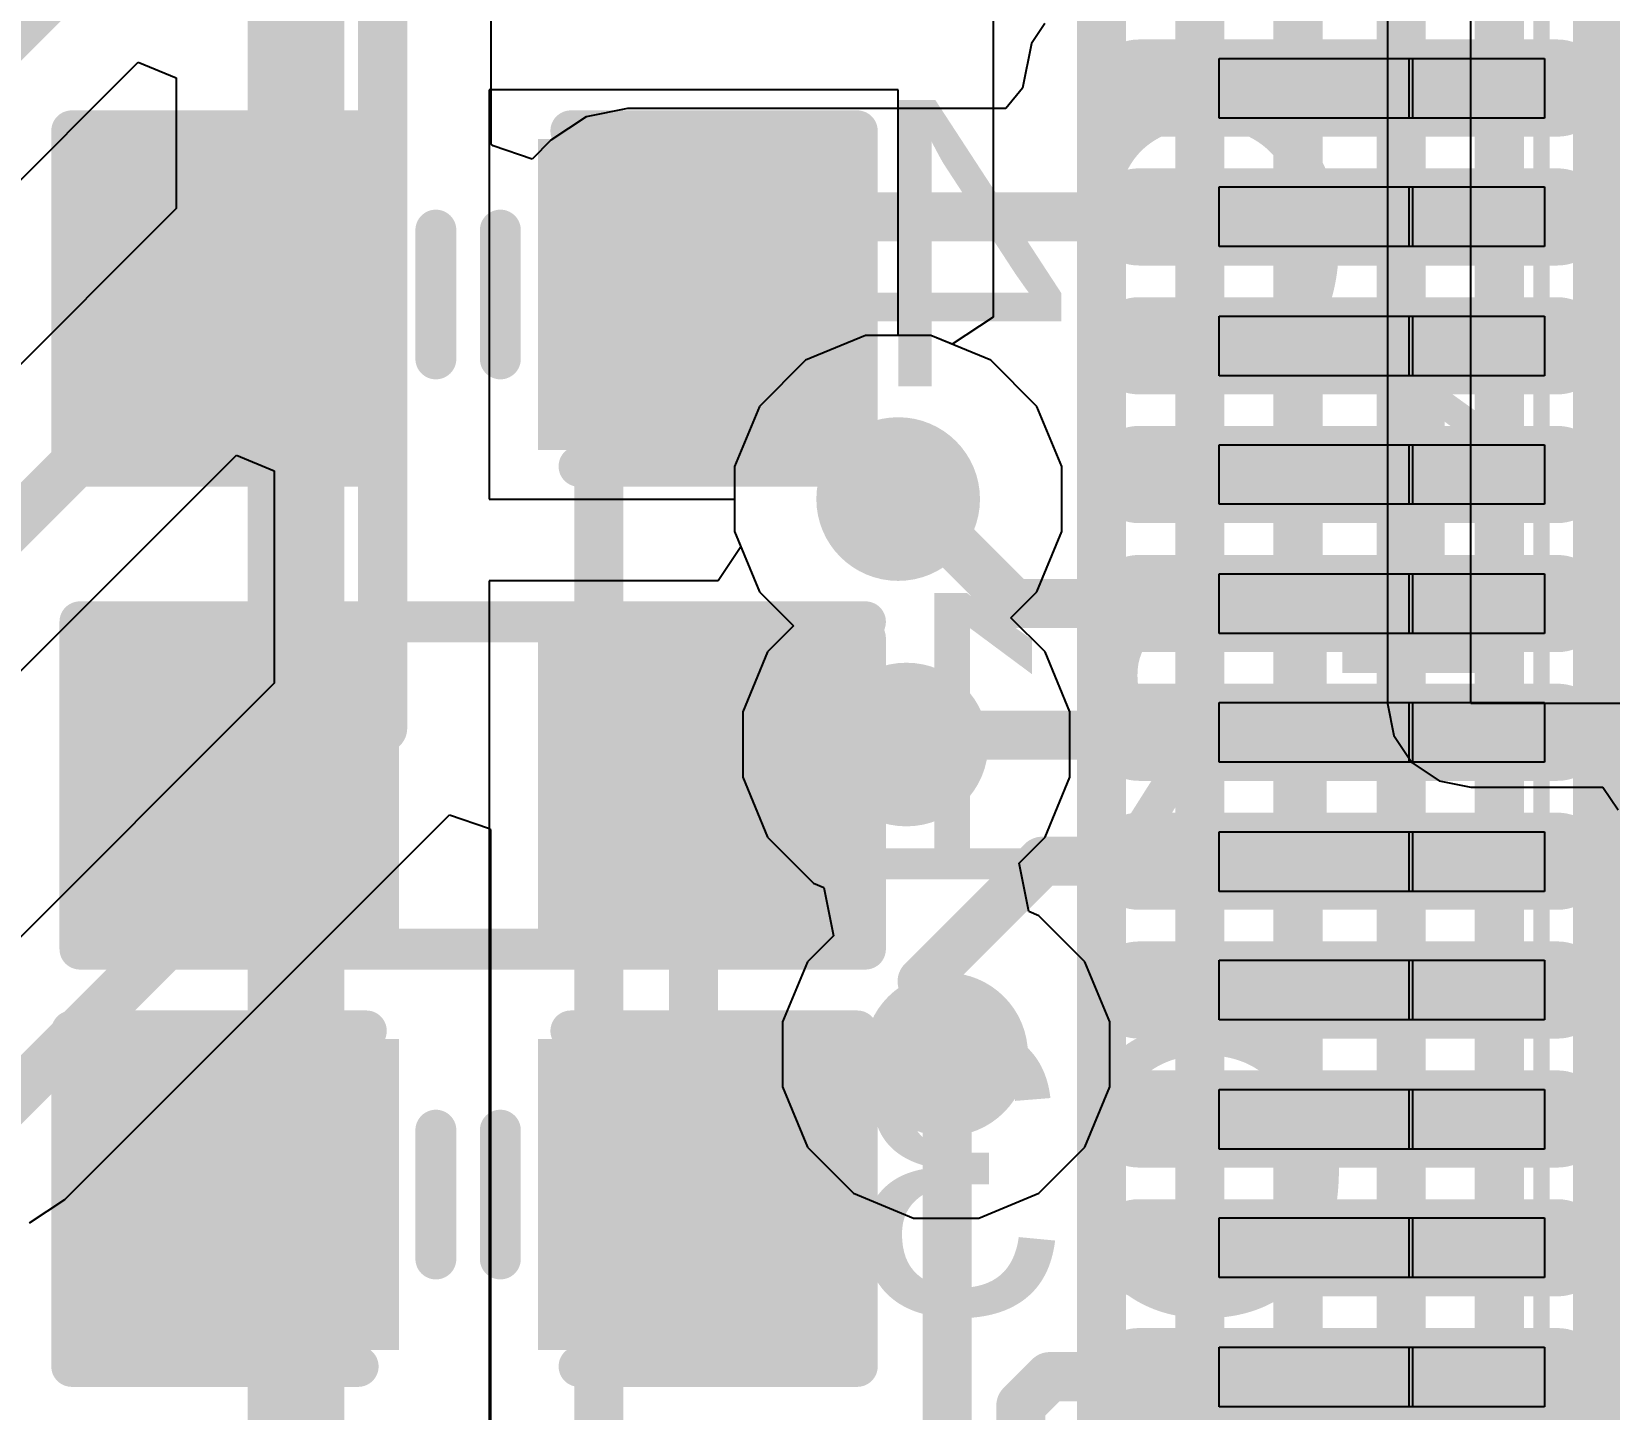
# Model space of a CAD drawing. Header units: inches. Extents: x -1 to 1.07, y -0.9 to 1.08.
# Drawn here: x -0.7209 to -0.5281, y -0.3213 to -0.1529 of the extents above; entities that cross this region are included whole.
import ezdxf

# ---------------------------------------------------------------- set-up
doc = ezdxf.new("R2010")
doc.units = ezdxf.units.IN
doc.header["$MEASUREMENT"] = 0
for name, color, linetype in [('BottomLayer', 5, 'Continuous'), ('BottomOverlay', 54, 'Continuous'), ('BottomPaste', 16, 'Continuous'), ('BottomSolder', 6, 'Continuous'), ('Mechanical15', 56, 'Continuous'), ('MidLayer1', 16, 'Continuous'), ('MidLayer2', 76, 'Continuous'), ('TopLayer', 1, 'Continuous'), ('TopOverlay', 2, 'Continuous'), ('TopPaste', 8, 'Continuous'), ('TopSolder', 216, 'Continuous'), ('ViaHoleLayer', 16, 'Continuous')]:
    doc.layers.add(name, color=color, linetype=linetype)
doc.styles.add('Arial', font='', dxfattribs={"height": 0.2})
doc.styles.get('Arial').set_extended_font_data('Arial')

# ---------------------------------------------------------------- blocks, each defined once
blk = doc.blocks.new('IC_V3S_22')
at = {"layer": 'TopLayer'}
h = blk.add_hatch(color=1, dxfattribs=at)
edge = h.paths.add_edge_path()
edge.add_arc((-0.31979, -0.00787), 0.003937, 90, 270)
edge.add_line((-0.31979, -0.011807), (-0.26861, -0.011807))
edge.add_arc((-0.26861, -0.00787), 0.003937, 270, 450)
edge.add_line((-0.26861, -0.003933), (-0.31979, -0.003933))
h = blk.add_hatch(color=1, dxfattribs=at)
edge = h.paths.add_edge_path()
edge.add_arc((-0.31979, -0.02362), 0.003937, 90, 270)
edge.add_line((-0.31979, -0.027557), (-0.26861, -0.027557))
edge.add_arc((-0.26861, -0.02362), 0.003937, 270, 450)
edge.add_line((-0.26861, -0.019683), (-0.31979, -0.019683))
h = blk.add_hatch(color=1, dxfattribs=at)
edge = h.paths.add_edge_path()
edge.add_arc((-0.31979, -0.03937), 0.003937, 90, 270)
edge.add_line((-0.31979, -0.043307), (-0.26861, -0.043307))
edge.add_arc((-0.26861, -0.03937), 0.003937, 270, 450)
edge.add_line((-0.26861, -0.035433), (-0.31979, -0.035433))
h = blk.add_hatch(color=1, dxfattribs=at)
edge = h.paths.add_edge_path()
edge.add_arc((-0.31979, -0.0551), 0.003937, 90, 270)
edge.add_line((-0.31979, -0.059037), (-0.26861, -0.059037))
edge.add_arc((-0.26861, -0.0551), 0.003937, 270, 450)
edge.add_line((-0.26861, -0.051163), (-0.31979, -0.051163))
h = blk.add_hatch(color=1, dxfattribs=at)
edge = h.paths.add_edge_path()
edge.add_arc((-0.31979, -0.07087), 0.003937, 90, 270)
edge.add_line((-0.31979, -0.074807), (-0.26861, -0.074807))
edge.add_arc((-0.26861, -0.07087), 0.003937, 270, 450)
edge.add_line((-0.26861, -0.066933), (-0.31979, -0.066933))
h = blk.add_hatch(color=1, dxfattribs=at)
edge = h.paths.add_edge_path()
edge.add_arc((-0.31979, -0.0866), 0.003937, 90, 270)
edge.add_line((-0.31979, -0.090537), (-0.26861, -0.090537))
edge.add_arc((-0.26861, -0.0866), 0.003937, 270, 450)
edge.add_line((-0.26861, -0.082663), (-0.31979, -0.082663))
h = blk.add_hatch(color=1, dxfattribs=at)
edge = h.paths.add_edge_path()
edge.add_arc((-0.31979, -0.10236), 0.003937, 90, 270)
edge.add_line((-0.31979, -0.106297), (-0.26861, -0.106297))
edge.add_arc((-0.26861, -0.10236), 0.003937, 270, 450)
edge.add_line((-0.26861, -0.098423), (-0.31979, -0.098423))
h = blk.add_hatch(color=1, dxfattribs=at)
edge = h.paths.add_edge_path()
edge.add_arc((-0.31979, -0.1181), 0.003937, 90, 270)
edge.add_line((-0.31979, -0.122037), (-0.26861, -0.122037))
edge.add_arc((-0.26861, -0.1181), 0.003937, 270, 450)
edge.add_line((-0.26861, -0.114163), (-0.31979, -0.114163))
h = blk.add_hatch(color=1, dxfattribs=at)
edge = h.paths.add_edge_path()
edge.add_arc((-0.31979, -0.13386), 0.003937, 90, 270)
edge.add_line((-0.31979, -0.137797), (-0.26861, -0.137797))
edge.add_arc((-0.26861, -0.13386), 0.003937, 270, 450)
edge.add_line((-0.26861, -0.129923), (-0.31979, -0.129923))
h = blk.add_hatch(color=1, dxfattribs=at)
edge = h.paths.add_edge_path()
edge.add_arc((-0.31979, -0.1496), 0.003937, 90, 270)
edge.add_line((-0.31979, -0.153537), (-0.26861, -0.153537))
edge.add_arc((-0.26861, -0.1496), 0.003937, 270, 450)
edge.add_line((-0.26861, -0.145663), (-0.31979, -0.145663))
h = blk.add_hatch(color=1, dxfattribs=at)
edge = h.paths.add_edge_path()
edge.add_arc((-0.31979, -0.16535), 0.003937, 90, 270)
edge.add_line((-0.31979, -0.169287), (-0.26861, -0.169287))
edge.add_arc((-0.26861, -0.16535), 0.003937, 270, 450)
edge.add_line((-0.26861, -0.161413), (-0.31979, -0.161413))
at = {"layer": 'TopPaste'}
h = blk.add_hatch(color=8, dxfattribs=at)
edge = h.paths.add_edge_path()
edge.add_arc((-0.31979, -0.00787), 0.003937, 90, 270)
edge.add_line((-0.31979, -0.011807), (-0.26861, -0.011807))
edge.add_arc((-0.26861, -0.00787), 0.003937, 270, 450)
edge.add_line((-0.26861, -0.003933), (-0.31979, -0.003933))
h = blk.add_hatch(color=8, dxfattribs=at)
edge = h.paths.add_edge_path()
edge.add_arc((-0.31979, -0.02362), 0.003937, 90, 270)
edge.add_line((-0.31979, -0.027557), (-0.26861, -0.027557))
edge.add_arc((-0.26861, -0.02362), 0.003937, 270, 450)
edge.add_line((-0.26861, -0.019683), (-0.31979, -0.019683))
h = blk.add_hatch(color=8, dxfattribs=at)
edge = h.paths.add_edge_path()
edge.add_arc((-0.31979, -0.03937), 0.003937, 90, 270)
edge.add_line((-0.31979, -0.043307), (-0.26861, -0.043307))
edge.add_arc((-0.26861, -0.03937), 0.003937, 270, 450)
edge.add_line((-0.26861, -0.035433), (-0.31979, -0.035433))
h = blk.add_hatch(color=8, dxfattribs=at)
edge = h.paths.add_edge_path()
edge.add_arc((-0.31979, -0.0551), 0.003937, 90, 270)
edge.add_line((-0.31979, -0.059037), (-0.26861, -0.059037))
edge.add_arc((-0.26861, -0.0551), 0.003937, 270, 450)
edge.add_line((-0.26861, -0.051163), (-0.31979, -0.051163))
h = blk.add_hatch(color=8, dxfattribs=at)
edge = h.paths.add_edge_path()
edge.add_arc((-0.31979, -0.07087), 0.003937, 90, 270)
edge.add_line((-0.31979, -0.074807), (-0.26861, -0.074807))
edge.add_arc((-0.26861, -0.07087), 0.003937, 270, 450)
edge.add_line((-0.26861, -0.066933), (-0.31979, -0.066933))
h = blk.add_hatch(color=8, dxfattribs=at)
edge = h.paths.add_edge_path()
edge.add_arc((-0.31979, -0.0866), 0.003937, 90, 270)
edge.add_line((-0.31979, -0.090537), (-0.26861, -0.090537))
edge.add_arc((-0.26861, -0.0866), 0.003937, 270, 450)
edge.add_line((-0.26861, -0.082663), (-0.31979, -0.082663))
h = blk.add_hatch(color=8, dxfattribs=at)
edge = h.paths.add_edge_path()
edge.add_arc((-0.31979, -0.10236), 0.003937, 90, 270)
edge.add_line((-0.31979, -0.106297), (-0.26861, -0.106297))
edge.add_arc((-0.26861, -0.10236), 0.003937, 270, 450)
edge.add_line((-0.26861, -0.098423), (-0.31979, -0.098423))
h = blk.add_hatch(color=8, dxfattribs=at)
edge = h.paths.add_edge_path()
edge.add_arc((-0.31979, -0.1181), 0.003937, 90, 270)
edge.add_line((-0.31979, -0.122037), (-0.26861, -0.122037))
edge.add_arc((-0.26861, -0.1181), 0.003937, 270, 450)
edge.add_line((-0.26861, -0.114163), (-0.31979, -0.114163))
h = blk.add_hatch(color=8, dxfattribs=at)
edge = h.paths.add_edge_path()
edge.add_arc((-0.31979, -0.13386), 0.003937, 90, 270)
edge.add_line((-0.31979, -0.137797), (-0.26861, -0.137797))
edge.add_arc((-0.26861, -0.13386), 0.003937, 270, 450)
edge.add_line((-0.26861, -0.129923), (-0.31979, -0.129923))
h = blk.add_hatch(color=8, dxfattribs=at)
edge = h.paths.add_edge_path()
edge.add_arc((-0.31979, -0.1496), 0.003937, 90, 270)
edge.add_line((-0.31979, -0.153537), (-0.26861, -0.153537))
edge.add_arc((-0.26861, -0.1496), 0.003937, 270, 450)
edge.add_line((-0.26861, -0.145663), (-0.31979, -0.145663))
h = blk.add_hatch(color=8, dxfattribs=at)
edge = h.paths.add_edge_path()
edge.add_arc((-0.31979, -0.16535), 0.003937, 90, 270)
edge.add_line((-0.31979, -0.169287), (-0.26861, -0.169287))
edge.add_arc((-0.26861, -0.16535), 0.003937, 270, 450)
edge.add_line((-0.26861, -0.161413), (-0.31979, -0.161413))
at = {"layer": 'TopSolder'}
h = blk.add_hatch(color=216, dxfattribs=at)
edge = h.paths.add_edge_path()
edge.add_arc((-0.31979, -0.00787), 0.005937, 90, 270)
edge.add_line((-0.31979, -0.013807), (-0.26861, -0.013807))
edge.add_arc((-0.26861, -0.00787), 0.005937, 270, 450)
edge.add_line((-0.26861, -0.001933), (-0.31979, -0.001933))
h = blk.add_hatch(color=216, dxfattribs=at)
edge = h.paths.add_edge_path()
edge.add_arc((-0.31979, -0.02362), 0.005937, 90, 270)
edge.add_line((-0.31979, -0.029557), (-0.26861, -0.029557))
edge.add_arc((-0.26861, -0.02362), 0.005937, 270, 450)
edge.add_line((-0.26861, -0.017683), (-0.31979, -0.017683))
h = blk.add_hatch(color=216, dxfattribs=at)
edge = h.paths.add_edge_path()
edge.add_arc((-0.31979, -0.03937), 0.005937, 90, 270)
edge.add_line((-0.31979, -0.045307), (-0.26861, -0.045307))
edge.add_arc((-0.26861, -0.03937), 0.005937, 270, 450)
edge.add_line((-0.26861, -0.033433), (-0.31979, -0.033433))
h = blk.add_hatch(color=216, dxfattribs=at)
edge = h.paths.add_edge_path()
edge.add_arc((-0.31979, -0.0551), 0.005937, 90, 270)
edge.add_line((-0.31979, -0.061037), (-0.26861, -0.061037))
edge.add_arc((-0.26861, -0.0551), 0.005937, 270, 450)
edge.add_line((-0.26861, -0.049163), (-0.31979, -0.049163))
h = blk.add_hatch(color=216, dxfattribs=at)
edge = h.paths.add_edge_path()
edge.add_arc((-0.31979, -0.07087), 0.005937, 90, 270)
edge.add_line((-0.31979, -0.076807), (-0.26861, -0.076807))
edge.add_arc((-0.26861, -0.07087), 0.005937, 270, 450)
edge.add_line((-0.26861, -0.064933), (-0.31979, -0.064933))
h = blk.add_hatch(color=216, dxfattribs=at)
edge = h.paths.add_edge_path()
edge.add_arc((-0.31979, -0.0866), 0.005937, 90, 270)
edge.add_line((-0.31979, -0.092537), (-0.26861, -0.092537))
edge.add_arc((-0.26861, -0.0866), 0.005937, 270, 450)
edge.add_line((-0.26861, -0.080663), (-0.31979, -0.080663))
h = blk.add_hatch(color=216, dxfattribs=at)
edge = h.paths.add_edge_path()
edge.add_arc((-0.31979, -0.10236), 0.005937, 90, 270)
edge.add_line((-0.31979, -0.108297), (-0.26861, -0.108297))
edge.add_arc((-0.26861, -0.10236), 0.005937, 270, 450)
edge.add_line((-0.26861, -0.096423), (-0.31979, -0.096423))
h = blk.add_hatch(color=216, dxfattribs=at)
edge = h.paths.add_edge_path()
edge.add_arc((-0.31979, -0.1181), 0.005937, 90, 270)
edge.add_line((-0.31979, -0.124037), (-0.26861, -0.124037))
edge.add_arc((-0.26861, -0.1181), 0.005937, 270, 450)
edge.add_line((-0.26861, -0.112163), (-0.31979, -0.112163))
h = blk.add_hatch(color=216, dxfattribs=at)
edge = h.paths.add_edge_path()
edge.add_arc((-0.31979, -0.13386), 0.005937, 90, 270)
edge.add_line((-0.31979, -0.139797), (-0.26861, -0.139797))
edge.add_arc((-0.26861, -0.13386), 0.005937, 270, 450)
edge.add_line((-0.26861, -0.127923), (-0.31979, -0.127923))
h = blk.add_hatch(color=216, dxfattribs=at)
edge = h.paths.add_edge_path()
edge.add_arc((-0.31979, -0.1496), 0.005937, 90, 270)
edge.add_line((-0.31979, -0.155537), (-0.26861, -0.155537))
edge.add_arc((-0.26861, -0.1496), 0.005937, 270, 450)
edge.add_line((-0.26861, -0.143663), (-0.31979, -0.143663))
h = blk.add_hatch(color=216, dxfattribs=at)
edge = h.paths.add_edge_path()
edge.add_arc((-0.31979, -0.16535), 0.005937, 90, 270)
edge.add_line((-0.31979, -0.171287), (-0.26861, -0.171287))
edge.add_arc((-0.26861, -0.16535), 0.005937, 270, 450)
edge.add_line((-0.26861, -0.159413), (-0.31979, -0.159413))
at = {"layer": 'Mechanical15'}
for p, q in [((-0.309961, -0.011542), (-0.309961, -0.004258)), ((-0.309961, -0.004258), (-0.286339, -0.004258)), ((-0.286732, -0.011542), (-0.286732, -0.004258)), ((-0.286732, -0.004258), (-0.270197, -0.004258)), ((-0.286339, -0.004258), (-0.286339, -0.011542)), ((-0.270197, -0.004258), (-0.270197, -0.011542)), ((-0.309961, -0.011542), (-0.309961, -0.011542)), ((-0.286339, -0.011542), (-0.309961, -0.011542)), ((-0.286732, -0.011542), (-0.286732, -0.011542)), ((-0.270197, -0.011542), (-0.286732, -0.011542)), ((-0.309961, -0.027242), (-0.309961, -0.019958)), ((-0.309961, -0.019958), (-0.286339, -0.019958)), ((-0.286732, -0.027242), (-0.286732, -0.019958)), ((-0.286732, -0.019958), (-0.270197, -0.019958)), ((-0.286339, -0.019958), (-0.286339, -0.027242)), ((-0.270197, -0.019958), (-0.270197, -0.027242)), ((-0.309961, -0.027242), (-0.309961, -0.027242)), ((-0.286339, -0.027242), (-0.309961, -0.027242)), ((-0.286732, -0.027242), (-0.286732, -0.027242)), ((-0.270197, -0.027242), (-0.286732, -0.027242)), ((-0.309961, -0.043042), (-0.309961, -0.035758)), ((-0.309961, -0.035758), (-0.286339, -0.035758)), ((-0.286732, -0.043042), (-0.286732, -0.035758)), ((-0.286732, -0.035758), (-0.270197, -0.035758)), ((-0.286339, -0.035758), (-0.286339, -0.043042)), ((-0.270197, -0.035758), (-0.270197, -0.043042)), ((-0.309961, -0.043042), (-0.309961, -0.043042)), ((-0.286339, -0.043042), (-0.309961, -0.043042)), ((-0.286732, -0.043042), (-0.286732, -0.043042)), ((-0.270197, -0.043042), (-0.286732, -0.043042)), ((-0.309961, -0.058742), (-0.309961, -0.051458)), ((-0.309961, -0.051458), (-0.286339, -0.051458)), ((-0.286732, -0.058742), (-0.286732, -0.051458)), ((-0.286732, -0.051458), (-0.270197, -0.051458)), ((-0.286339, -0.051458), (-0.286339, -0.058742)), ((-0.270197, -0.051458), (-0.270197, -0.058742)), ((-0.309961, -0.058742), (-0.309961, -0.058742)), ((-0.286339, -0.058742), (-0.309961, -0.058742)), ((-0.286732, -0.058742), (-0.286732, -0.058742)), ((-0.270197, -0.058742), (-0.286732, -0.058742)), ((-0.309961, -0.074542), (-0.309961, -0.067258)), ((-0.309961, -0.067258), (-0.286339, -0.067258)), ((-0.286732, -0.074542), (-0.286732, -0.067258)), ((-0.286732, -0.067258), (-0.270197, -0.067258)), ((-0.286339, -0.067258), (-0.286339, -0.074542)), ((-0.270197, -0.067258), (-0.270197, -0.074542)), ((-0.309961, -0.074542), (-0.309961, -0.074542)), ((-0.286339, -0.074542), (-0.309961, -0.074542)), ((-0.286732, -0.074542), (-0.286732, -0.074542)), ((-0.270197, -0.074542), (-0.286732, -0.074542)), ((-0.309961, -0.090242), (-0.309961, -0.082958)), ((-0.309961, -0.082958), (-0.286339, -0.082958)), ((-0.286732, -0.090242), (-0.286732, -0.082958)), ((-0.286732, -0.082958), (-0.270197, -0.082958)), ((-0.286339, -0.082958), (-0.286339, -0.090242)), ((-0.270197, -0.082958), (-0.270197, -0.090242)), ((-0.309961, -0.090242), (-0.309961, -0.090242)), ((-0.286339, -0.090242), (-0.309961, -0.090242)), ((-0.286732, -0.090242), (-0.286732, -0.090242)), ((-0.270197, -0.090242), (-0.286732, -0.090242)), ((-0.309961, -0.106042), (-0.309961, -0.098758)), ((-0.309961, -0.098758), (-0.286339, -0.098758)), ((-0.286732, -0.106042), (-0.286732, -0.098758)), ((-0.286732, -0.098758), (-0.270197, -0.098758)), ((-0.286339, -0.098758), (-0.286339, -0.106042)), ((-0.270197, -0.098758), (-0.270197, -0.106042)), ((-0.309961, -0.106042), (-0.309961, -0.106042)), ((-0.286339, -0.106042), (-0.309961, -0.106042)), ((-0.286732, -0.106042), (-0.286732, -0.106042)), ((-0.270197, -0.106042), (-0.286732, -0.106042)), ((-0.309961, -0.121742), (-0.309961, -0.114458)), ((-0.309961, -0.114458), (-0.286339, -0.114458)), ((-0.286732, -0.121742), (-0.286732, -0.114458)), ((-0.286732, -0.114458), (-0.270197, -0.114458)), ((-0.286339, -0.114458), (-0.286339, -0.121742)), ((-0.270197, -0.114458), (-0.270197, -0.121742)), ((-0.309961, -0.121742), (-0.309961, -0.121742)), ((-0.286339, -0.121742), (-0.309961, -0.121742)), ((-0.286732, -0.121742), (-0.286732, -0.121742)), ((-0.270197, -0.121742), (-0.286732, -0.121742)), ((-0.309961, -0.137542), (-0.309961, -0.130258)), ((-0.309961, -0.130258), (-0.286339, -0.130258)), ((-0.286732, -0.137542), (-0.286732, -0.130258)), ((-0.286732, -0.130258), (-0.270197, -0.130258)), ((-0.286339, -0.130258), (-0.286339, -0.137542)), ((-0.270197, -0.130258), (-0.270197, -0.137542)), ((-0.309961, -0.137542), (-0.309961, -0.137542)), ((-0.286339, -0.137542), (-0.309961, -0.137542)), ((-0.286732, -0.137542), (-0.286732, -0.137542)), ((-0.270197, -0.137542), (-0.286732, -0.137542)), ((-0.309961, -0.153242), (-0.309961, -0.145958)), ((-0.309961, -0.145958), (-0.286339, -0.145958)), ((-0.286732, -0.153242), (-0.286732, -0.145958)), ((-0.286732, -0.145958), (-0.270197, -0.145958)), ((-0.286339, -0.145958), (-0.286339, -0.153242)), ((-0.270197, -0.145958), (-0.270197, -0.153242)), ((-0.309961, -0.153242), (-0.309961, -0.153242)), ((-0.286339, -0.153242), (-0.309961, -0.153242)), ((-0.286732, -0.153242), (-0.286732, -0.153242)), ((-0.270197, -0.153242), (-0.286732, -0.153242)), ((-0.309961, -0.169042), (-0.309961, -0.161758)), ((-0.309961, -0.161758), (-0.286339, -0.161758)), ((-0.286732, -0.169042), (-0.286732, -0.161758)), ((-0.286732, -0.161758), (-0.270197, -0.161758)), ((-0.286339, -0.161758), (-0.286339, -0.169042)), ((-0.270197, -0.161758), (-0.270197, -0.169042)), ((-0.309961, -0.169042), (-0.309961, -0.169042)), ((-0.286339, -0.169042), (-0.309961, -0.169042)), ((-0.286732, -0.169042), (-0.286732, -0.169042)), ((-0.270197, -0.169042), (-0.286732, -0.169042))]:
    blk.add_line(p, q, dxfattribs=at)
blk.add_lwpolyline([(-0.270591, -0.275591, 0.002, 0.002, 0), (-0.270591, 0.275591, 0.002, 0.002, 0)], format="xyseb", dxfattribs=at)
blk = doc.blocks.new('R0603_S_B_65')
at = {"layer": 'BottomLayer'}
for points in [[(-0.015, 0.015), (0.015, 0.015), (0.015, -0.015), (-0.015, -0.015)], [(0.04, 0.015), (0.07, 0.015), (0.07, -0.015), (0.04, -0.015)]]:
    blk.add_hatch(color=5, dxfattribs=at).paths.add_polyline_path(points)
at = {"layer": 'BottomPaste'}
for points in [[(-0.015, 0.015), (0.015, 0.015), (0.015, -0.015), (-0.015, -0.015)], [(0.04, 0.015), (0.07, 0.015), (0.07, -0.015), (0.04, -0.015)]]:
    blk.add_hatch(color=16, dxfattribs=at).paths.add_polyline_path(points)
at = {"layer": 'BottomSolder'}
for points in [[(-0.019, 0.019), (0.019, 0.019), (0.019, -0.019), (-0.019, -0.019)], [(0.036, 0.019), (0.074, 0.019), (0.074, -0.019), (0.036, -0.019)]]:
    blk.add_hatch(color=6, dxfattribs=at).paths.add_polyline_path(points)
at = {"layer": 'BottomOverlay'}
for points in [[(0.075, 0.02, 0.005, 0.005, 0), (-0.021, 0.02, 0.005, 0.005, 0)], [(-0.021, 0.02, 0.005, 0.005, 0), (-0.021, 0.009, 0.005, 0.005, 0)], [(0.075, 0.02, 0.005, 0.005, 0), (0.075, 0.01, 0.005, 0.005, 0)], [(0.075, 0.01, 0.005, 0.005, 0), (0.075, -0.02, 0.005, 0.005, 0)], [(-0.021, -0.018, 0.005, 0.005, 0), (-0.021, 0.009, 0.005, 0.005, 0)], [(0.075, -0.02, 0.005, 0.005, 0), (-0.021, -0.02, 0.005, 0.005, 0)]]:
    blk.add_lwpolyline(points, format="xyseb", dxfattribs=at)
for points in [[(-0.02225, 0.02, 0.0025, 0.0025, 1), (-0.01975, 0.02, 0.0025, 0.0025, 1)], [(-0.02225, 0.02, 0.0025, 0.0025, 1), (-0.01975, 0.02, 0.0025, 0.0025, 1)], [(0.07375, 0.02, 0.0025, 0.0025, 1), (0.07625, 0.02, 0.0025, 0.0025, 1)], [(0.07375, 0.02, 0.0025, 0.0025, 1), (0.07625, 0.02, 0.0025, 0.0025, 1)], [(0.07375, 0.01, 0.0025, 0.0025, 1), (0.07625, 0.01, 0.0025, 0.0025, 1)], [(0.07375, 0.01, 0.0025, 0.0025, 1), (0.07625, 0.01, 0.0025, 0.0025, 1)], [(-0.02225, 0.009, 0.0025, 0.0025, 1), (-0.01975, 0.009, 0.0025, 0.0025, 1)], [(-0.02225, 0.009, 0.0025, 0.0025, 1), (-0.01975, 0.009, 0.0025, 0.0025, 1)], [(-0.02225, -0.018, 0.0025, 0.0025, 1), (-0.01975, -0.018, 0.0025, 0.0025, 1)], [(-0.02225, -0.02, 0.0025, 0.0025, 1), (-0.01975, -0.02, 0.0025, 0.0025, 1)], [(0.07375, -0.02, 0.0025, 0.0025, 1), (0.07625, -0.02, 0.0025, 0.0025, 1)], [(0.07375, -0.02, 0.0025, 0.0025, 1), (0.07625, -0.02, 0.0025, 0.0025, 1)]]:
    blk.add_lwpolyline(points, format="xyseb", close=True, dxfattribs=at)
blk = doc.blocks.new('C0603_S_B_125')
at = {"layer": 'BottomLayer'}
for points in [[(-0.015, 0.015), (0.015, 0.015), (0.015, -0.015), (-0.015, -0.015)], [(0.04, 0.015), (0.07, 0.015), (0.07, -0.015), (0.04, -0.015)]]:
    blk.add_hatch(color=5, dxfattribs=at).paths.add_polyline_path(points)
at = {"layer": 'BottomPaste'}
for points in [[(-0.015, 0.015), (0.015, 0.015), (0.015, -0.015), (-0.015, -0.015)], [(0.04, 0.015), (0.07, 0.015), (0.07, -0.015), (0.04, -0.015)]]:
    blk.add_hatch(color=16, dxfattribs=at).paths.add_polyline_path(points)
at = {"layer": 'BottomSolder'}
for points in [[(-0.019, 0.019), (0.019, 0.019), (0.019, -0.019), (-0.019, -0.019)], [(0.036, 0.019), (0.074, 0.019), (0.074, -0.019), (0.036, -0.019)]]:
    blk.add_hatch(color=6, dxfattribs=at).paths.add_polyline_path(points)
at = {"layer": 'BottomOverlay'}
for points in [[(0.014, 0.021, 0.005, 0.005, 0), (-0.02, 0.021, 0.005, 0.005, 0)], [(-0.02, 0.01, 0.005, 0.005, 0), (-0.02, 0.021, 0.005, 0.005, 0)], [(0.076, 0.021, 0.005, 0.005, 0), (0.041, 0.021, 0.005, 0.005, 0)], [(0.076, 0.021, 0.005, 0.005, 0), (0.076, 0.011, 0.005, 0.005, 0)], [(0.076, -0.02, 0.005, 0.005, 0), (0.076, 0.011, 0.005, 0.005, 0)], [(-0.02, 0.01, 0.005, 0.005, 0), (-0.02, -0.02, 0.005, 0.005, 0)], [(0.02362, 0.00787, 0.005, 0.005, 0), (0.02362, -0.00787, 0.005, 0.005, 0)], [(0.0315, 0.00787, 0.005, 0.005, 0), (0.0315, -0.00787, 0.005, 0.005, 0)], [(0.015, -0.02, 0.005, 0.005, 0), (-0.02, -0.02, 0.005, 0.005, 0)], [(0.076, -0.02, 0.005, 0.005, 0), (0.04, -0.02, 0.005, 0.005, 0)]]:
    blk.add_lwpolyline(points, format="xyseb", dxfattribs=at)
for points in [[(-0.02125, 0.021, 0.0025, 0.0025, 1), (-0.01875, 0.021, 0.0025, 0.0025, 1)], [(-0.02125, 0.021, 0.0025, 0.0025, 1), (-0.01875, 0.021, 0.0025, 0.0025, 1)], [(0.01275, 0.021, 0.0025, 0.0025, 1), (0.01525, 0.021, 0.0025, 0.0025, 1)], [(0.03975, 0.021, 0.0025, 0.0025, 1), (0.04225, 0.021, 0.0025, 0.0025, 1)], [(0.07475, 0.021, 0.0025, 0.0025, 1), (0.07725, 0.021, 0.0025, 0.0025, 1)], [(0.07475, 0.021, 0.0025, 0.0025, 1), (0.07725, 0.021, 0.0025, 0.0025, 1)], [(0.07475, 0.011, 0.0025, 0.0025, 1), (0.07725, 0.011, 0.0025, 0.0025, 1)], [(0.07475, 0.011, 0.0025, 0.0025, 1), (0.07725, 0.011, 0.0025, 0.0025, 1)], [(-0.02125, 0.01, 0.0025, 0.0025, 1), (-0.01875, 0.01, 0.0025, 0.0025, 1)], [(-0.02125, 0.01, 0.0025, 0.0025, 1), (-0.01875, 0.01, 0.0025, 0.0025, 1)], [(0.02237, 0.00787, 0.0025, 0.0025, 1), (0.02487, 0.00787, 0.0025, 0.0025, 1)], [(0.03025, 0.00787, 0.0025, 0.0025, 1), (0.03275, 0.00787, 0.0025, 0.0025, 1)], [(0.02237, -0.00787, 0.0025, 0.0025, 1), (0.02487, -0.00787, 0.0025, 0.0025, 1)], [(0.03025, -0.00787, 0.0025, 0.0025, 1), (0.03275, -0.00787, 0.0025, 0.0025, 1)], [(-0.02125, -0.02, 0.0025, 0.0025, 1), (-0.01875, -0.02, 0.0025, 0.0025, 1)], [(-0.02125, -0.02, 0.0025, 0.0025, 1), (-0.01875, -0.02, 0.0025, 0.0025, 1)], [(0.01375, -0.02, 0.0025, 0.0025, 1), (0.01625, -0.02, 0.0025, 0.0025, 1)], [(0.03875, -0.02, 0.0025, 0.0025, 1), (0.04125, -0.02, 0.0025, 0.0025, 1)], [(0.07475, -0.02, 0.0025, 0.0025, 1), (0.07725, -0.02, 0.0025, 0.0025, 1)], [(0.07475, -0.02, 0.0025, 0.0025, 1), (0.07725, -0.02, 0.0025, 0.0025, 1)]]:
    blk.add_lwpolyline(points, format="xyseb", close=True, dxfattribs=at)
blk = doc.blocks.new('C0603_S_B_126')
at = {"layer": 'BottomLayer'}
for points in [[(-0.015, 0.015), (0.015, 0.015), (0.015, -0.015), (-0.015, -0.015)], [(0.04, 0.015), (0.07, 0.015), (0.07, -0.015), (0.04, -0.015)]]:
    blk.add_hatch(color=5, dxfattribs=at).paths.add_polyline_path(points)
at = {"layer": 'BottomPaste'}
for points in [[(-0.015, 0.015), (0.015, 0.015), (0.015, -0.015), (-0.015, -0.015)], [(0.04, 0.015), (0.07, 0.015), (0.07, -0.015), (0.04, -0.015)]]:
    blk.add_hatch(color=16, dxfattribs=at).paths.add_polyline_path(points)
at = {"layer": 'BottomSolder'}
for points in [[(-0.019, 0.019), (0.019, 0.019), (0.019, -0.019), (-0.019, -0.019)], [(0.036, 0.019), (0.074, 0.019), (0.074, -0.019), (0.036, -0.019)]]:
    blk.add_hatch(color=6, dxfattribs=at).paths.add_polyline_path(points)
at = {"layer": 'BottomOverlay'}
for points in [[(0.014, 0.021, 0.005, 0.005, 0), (-0.02, 0.021, 0.005, 0.005, 0)], [(-0.02, 0.01, 0.005, 0.005, 0), (-0.02, 0.021, 0.005, 0.005, 0)], [(0.076, 0.021, 0.005, 0.005, 0), (0.041, 0.021, 0.005, 0.005, 0)], [(0.076, 0.021, 0.005, 0.005, 0), (0.076, 0.011, 0.005, 0.005, 0)], [(0.076, -0.02, 0.005, 0.005, 0), (0.076, 0.011, 0.005, 0.005, 0)], [(-0.02, 0.01, 0.005, 0.005, 0), (-0.02, -0.02, 0.005, 0.005, 0)], [(0.02362, 0.00787, 0.005, 0.005, 0), (0.02362, -0.00787, 0.005, 0.005, 0)], [(0.0315, 0.00787, 0.005, 0.005, 0), (0.0315, -0.00787, 0.005, 0.005, 0)], [(0.015, -0.02, 0.005, 0.005, 0), (-0.02, -0.02, 0.005, 0.005, 0)], [(0.076, -0.02, 0.005, 0.005, 0), (0.04, -0.02, 0.005, 0.005, 0)]]:
    blk.add_lwpolyline(points, format="xyseb", dxfattribs=at)
for points in [[(-0.02125, 0.021, 0.0025, 0.0025, 1), (-0.01875, 0.021, 0.0025, 0.0025, 1)], [(-0.02125, 0.021, 0.0025, 0.0025, 1), (-0.01875, 0.021, 0.0025, 0.0025, 1)], [(0.01275, 0.021, 0.0025, 0.0025, 1), (0.01525, 0.021, 0.0025, 0.0025, 1)], [(0.03975, 0.021, 0.0025, 0.0025, 1), (0.04225, 0.021, 0.0025, 0.0025, 1)], [(0.07475, 0.021, 0.0025, 0.0025, 1), (0.07725, 0.021, 0.0025, 0.0025, 1)], [(0.07475, 0.021, 0.0025, 0.0025, 1), (0.07725, 0.021, 0.0025, 0.0025, 1)], [(0.07475, 0.011, 0.0025, 0.0025, 1), (0.07725, 0.011, 0.0025, 0.0025, 1)], [(0.07475, 0.011, 0.0025, 0.0025, 1), (0.07725, 0.011, 0.0025, 0.0025, 1)], [(-0.02125, 0.01, 0.0025, 0.0025, 1), (-0.01875, 0.01, 0.0025, 0.0025, 1)], [(-0.02125, 0.01, 0.0025, 0.0025, 1), (-0.01875, 0.01, 0.0025, 0.0025, 1)], [(0.02237, 0.00787, 0.0025, 0.0025, 1), (0.02487, 0.00787, 0.0025, 0.0025, 1)], [(0.03025, 0.00787, 0.0025, 0.0025, 1), (0.03275, 0.00787, 0.0025, 0.0025, 1)], [(0.02237, -0.00787, 0.0025, 0.0025, 1), (0.02487, -0.00787, 0.0025, 0.0025, 1)], [(0.03025, -0.00787, 0.0025, 0.0025, 1), (0.03275, -0.00787, 0.0025, 0.0025, 1)], [(-0.02125, -0.02, 0.0025, 0.0025, 1), (-0.01875, -0.02, 0.0025, 0.0025, 1)], [(-0.02125, -0.02, 0.0025, 0.0025, 1), (-0.01875, -0.02, 0.0025, 0.0025, 1)], [(0.01375, -0.02, 0.0025, 0.0025, 1), (0.01625, -0.02, 0.0025, 0.0025, 1)], [(0.03875, -0.02, 0.0025, 0.0025, 1), (0.04125, -0.02, 0.0025, 0.0025, 1)], [(0.07475, -0.02, 0.0025, 0.0025, 1), (0.07725, -0.02, 0.0025, 0.0025, 1)], [(0.07475, -0.02, 0.0025, 0.0025, 1), (0.07725, -0.02, 0.0025, 0.0025, 1)]]:
    blk.add_lwpolyline(points, format="xyseb", close=True, dxfattribs=at)

msp = doc.modelspace()

# ---------------------------------------------------------------- hatches: boundary and pattern name
at = {"layer": 'BottomLayer'}
h = msp.add_hatch(color=5, dxfattribs=at)
edge = h.paths.add_edge_path()
edge.add_arc((-0.615, -0.21), 0.01, 0, 360)
h = msp.add_hatch(color=5, dxfattribs=at)
edge = h.paths.add_edge_path()
edge.add_arc((-0.614, -0.24), 0.01, 0, 360)
h = msp.add_hatch(color=5, dxfattribs=at)
edge = h.paths.add_edge_path()
edge.add_arc((-0.60914, -0.27788), 0.01, 0, 360)
at = {"layer": 'MidLayer1'}
h = msp.add_hatch(color=16, dxfattribs=at)
edge = h.paths.add_edge_path()
edge.add_arc((-0.615, -0.21), 0.01, 0, 360)
h = msp.add_hatch(color=16, dxfattribs=at)
edge = h.paths.add_edge_path()
edge.add_arc((-0.614, -0.24), 0.01, 0, 360)
h = msp.add_hatch(color=16, dxfattribs=at)
edge = h.paths.add_edge_path()
edge.add_arc((-0.60914, -0.27788), 0.01, 0, 360)
at = {"layer": 'MidLayer2'}
h = msp.add_hatch(color=76, dxfattribs=at)
edge = h.paths.add_edge_path()
edge.add_arc((-0.615, -0.21), 0.01, 0, 360)
h = msp.add_hatch(color=76, dxfattribs=at)
edge = h.paths.add_edge_path()
edge.add_arc((-0.614, -0.24), 0.01, 0, 360)
h = msp.add_hatch(color=76, dxfattribs=at)
edge = h.paths.add_edge_path()
edge.add_arc((-0.60914, -0.27788), 0.01, 0, 360)
at = {"layer": 'TopLayer'}
h = msp.add_hatch(color=1, dxfattribs=at)
edge = h.paths.add_edge_path()
edge.add_arc((-0.615, -0.21), 0.01, 0, 360)
h = msp.add_hatch(color=1, dxfattribs=at)
edge = h.paths.add_edge_path()
edge.add_arc((-0.614, -0.24), 0.01, 0, 360)
h = msp.add_hatch(color=1, dxfattribs=at)
edge = h.paths.add_edge_path()
edge.add_arc((-0.60914, -0.27788), 0.01, 0, 360)
at = {"layer": 'ViaHoleLayer'}
h = msp.add_hatch(color=16, dxfattribs=at)
edge = h.paths.add_edge_path()
edge.add_arc((-0.615, -0.21), 0.005, 0, 360)
h = msp.add_hatch(color=16, dxfattribs=at)
edge = h.paths.add_edge_path()
edge.add_arc((-0.614, -0.24), 0.005, 0, 360)
h = msp.add_hatch(color=16, dxfattribs=at)
edge = h.paths.add_edge_path()
edge.add_arc((-0.60914, -0.27788), 0.005, 0, 360)

# ---------------------------------------------------------------- linework, layer by layer
at = {"layer": 'BottomLayer'}
for p, q in [((-0.6034, -0.13676), (-0.6034, -0.18775)), ((-0.615, -0.16), (-0.665, -0.16)), ((-0.665, -0.16), (-0.665, -0.21)), ((-0.615, -0.19), (-0.615, -0.16)), ((-0.6034, -0.18775), (-0.6084, -0.19109)), ((-0.61102, -0.19), (-0.615, -0.19)), ((-0.6084, -0.19109), (-0.61102, -0.19)), ((-0.665, -0.21), (-0.635, -0.21)), ((-0.635, -0.21), (-0.635, -0.21398)), ((-0.635, -0.21398), (-0.63423, -0.21584)), ((-0.63423, -0.21584), (-0.63701, -0.22)), ((-0.63701, -0.22), (-0.665, -0.22)), ((-0.665, -0.22), (-0.665, -0.27)), ((-0.665, -0.27), (-0.665, -0.32)), ((-0.665, -0.32), (-0.665, -0.37))]:
    msp.add_line(p, q, dxfattribs=at)
for points in [[(-0.52953, -0.39047, 0.006, 0.006, 0), (-0.52953, 0.61937, 0.006, 0.006, 0)], [(-0.54153, -0.41299, 0.006, 0.006, 0), (-0.54153, 0.6144, 0.006, 0.006, 0)], [(-0.55354, -0.43314, 0.006, 0.006, 0), (-0.55354, 0.59575, 0.006, 0.006, 0)], [(-0.56614, -0.45786, 0.006, 0.006, 0), (-0.56614, 0.57814, 0.006, 0.006, 0)], [(-0.57814, -0.41063, 0.006, 0.006, 0), (-0.57814, 0.56011, 0.006, 0.006, 0)], [(-0.59014, -0.40566, 0.006, 0.006, 0), (-0.59014, 0.55514, 0.006, 0.006, 0)], [(-0.64, -0.185, 0.006, 0.006, 0), (-0.615, -0.21, 0.006, 0.006, 0)], [(-0.64, -0.245, 0.006, 0.006, 0), (-0.635, -0.24, 0.006, 0.006, 0)], [(-0.635, -0.24, 0.006, 0.006, 0), (-0.614, -0.24, 0.006, 0.006, 0)], [(-0.64, -0.295, 0.006, 0.006, 0), (-0.64, -0.245, 0.006, 0.006, 0)], [(-0.60914, -0.27788, 0.006, 0.006, 0), (-0.609, -0.27802, 0.006, 0.006, 0)], [(-0.609, -0.34049, 0.006, 0.006, 0), (-0.609, -0.27802, 0.006, 0.006, 0)]]:
    msp.add_lwpolyline(points, format="xyseb", dxfattribs=at)
for points in [[(-0.6415, -0.185, 0.003, 0.003, 1), (-0.6385, -0.185, 0.003, 0.003, 1)], [(-0.6165, -0.21, 0.003, 0.003, 1), (-0.6135, -0.21, 0.003, 0.003, 1)], [(-0.6365, -0.24, 0.003, 0.003, 1), (-0.6335, -0.24, 0.003, 0.003, 1)], [(-0.6365, -0.24, 0.003, 0.003, 1), (-0.6335, -0.24, 0.003, 0.003, 1)], [(-0.6155, -0.24, 0.003, 0.003, 1), (-0.6125, -0.24, 0.003, 0.003, 1)], [(-0.6415, -0.245, 0.003, 0.003, 1), (-0.6385, -0.245, 0.003, 0.003, 1)], [(-0.6415, -0.245, 0.003, 0.003, 1), (-0.6385, -0.245, 0.003, 0.003, 1)], [(-0.61064, -0.27788, 0.003, 0.003, 1), (-0.60764, -0.27788, 0.003, 0.003, 1)], [(-0.6105, -0.27802, 0.003, 0.003, 1), (-0.6075, -0.27802, 0.003, 0.003, 1)], [(-0.6105, -0.27802, 0.003, 0.003, 1), (-0.6075, -0.27802, 0.003, 0.003, 1)], [(-0.6415, -0.295, 0.003, 0.003, 1), (-0.6385, -0.295, 0.003, 0.003, 1)]]:
    msp.add_lwpolyline(points, format="xyseb", close=True, dxfattribs=at)
at = {"layer": 'MidLayer1'}
for p, q in [((-0.61898, -0.19), (-0.62633, -0.19304)), ((-0.61102, -0.19), (-0.61898, -0.19)), ((-0.60367, -0.19304), (-0.61102, -0.19)), ((-0.62633, -0.19304), (-0.63196, -0.19867)), ((-0.59804, -0.19867), (-0.60367, -0.19304)), ((-0.63196, -0.19867), (-0.635, -0.20602)), ((-0.595, -0.20602), (-0.59804, -0.19867)), ((-0.635, -0.20602), (-0.635, -0.21398)), ((-0.595, -0.21398), (-0.595, -0.20602)), ((-0.635, -0.21398), (-0.63196, -0.22133)), ((-0.59804, -0.22133), (-0.595, -0.21398)), ((-0.63196, -0.22133), (-0.62778, -0.2255)), ((-0.60122, -0.2245), (-0.59804, -0.22133)), ((-0.62778, -0.2255), (-0.63096, -0.22867)), ((-0.59704, -0.22867), (-0.60122, -0.2245)), ((-0.63096, -0.22867), (-0.634, -0.23602)), ((-0.594, -0.23602), (-0.59704, -0.22867)), ((-0.634, -0.23602), (-0.634, -0.24398)), ((-0.594, -0.24398), (-0.594, -0.23602)), ((-0.634, -0.24398), (-0.63096, -0.25133)), ((-0.59704, -0.25133), (-0.594, -0.24398)), ((-0.63096, -0.25133), (-0.62533, -0.25696)), ((-0.60022, -0.25451), (-0.59704, -0.25133)), ((-0.59905, -0.26041), (-0.60022, -0.25451)), ((-0.62533, -0.25696), (-0.62409, -0.25747)), ((-0.62409, -0.25747), (-0.62292, -0.26337)), ((-0.59781, -0.26092), (-0.59905, -0.26041)), ((-0.59219, -0.26655), (-0.59781, -0.26092)), ((-0.62292, -0.26337), (-0.6261, -0.26655)), ((-0.6261, -0.26655), (-0.62914, -0.2739)), ((-0.58914, -0.2739), (-0.59219, -0.26655)), ((-0.62914, -0.2739), (-0.62914, -0.28185)), ((-0.58914, -0.28185), (-0.58914, -0.2739)), ((-0.62914, -0.28185), (-0.6261, -0.2892)), ((-0.59219, -0.2892), (-0.58914, -0.28185)), ((-0.6261, -0.2892), (-0.62047, -0.29483)), ((-0.59781, -0.29483), (-0.59219, -0.2892)), ((-0.62047, -0.29483), (-0.61312, -0.29788)), ((-0.60516, -0.29788), (-0.59781, -0.29483)), ((-0.61312, -0.29788), (-0.60516, -0.29788))]:
    msp.add_line(p, q, dxfattribs=at)
at = {"layer": 'MidLayer2'}
for p, q in [((-0.5552, 0.16), (-0.5552, -0.235)), ((-0.545, -0.235), (-0.545, 0.16)), ((-0.61898, -0.19), (-0.62633, -0.19304)), ((-0.61102, -0.19), (-0.61898, -0.19)), ((-0.60367, -0.19304), (-0.61102, -0.19)), ((-0.62633, -0.19304), (-0.63196, -0.19867)), ((-0.59804, -0.19867), (-0.60367, -0.19304)), ((-0.63196, -0.19867), (-0.635, -0.20602)), ((-0.595, -0.20602), (-0.59804, -0.19867)), ((-0.635, -0.20602), (-0.635, -0.21398)), ((-0.595, -0.21398), (-0.595, -0.20602)), ((-0.635, -0.21398), (-0.63196, -0.22133)), ((-0.59804, -0.22133), (-0.595, -0.21398)), ((-0.63196, -0.22133), (-0.62778, -0.2255)), ((-0.60122, -0.2245), (-0.59804, -0.22133)), ((-0.62778, -0.2255), (-0.63096, -0.22867)), ((-0.59704, -0.22867), (-0.60122, -0.2245)), ((-0.63096, -0.22867), (-0.634, -0.23602)), ((-0.594, -0.23602), (-0.59704, -0.22867)), ((-0.5552, -0.235), (-0.55442, -0.2389)), ((-0.5183, -0.235), (-0.545, -0.235)), ((-0.634, -0.23602), (-0.634, -0.24398)), ((-0.594, -0.24398), (-0.594, -0.23602)), ((-0.55442, -0.2389), (-0.55221, -0.24221)), ((-0.55221, -0.24221), (-0.5489, -0.24442)), ((-0.634, -0.24398), (-0.63096, -0.25133)), ((-0.59704, -0.25133), (-0.594, -0.24398)), ((-0.5489, -0.24442), (-0.545, -0.2452)), ((-0.545, -0.2452), (-0.52887, -0.2452)), ((-0.52887, -0.2452), (-0.527, -0.24799)), ((-0.63096, -0.25133), (-0.62533, -0.25696)), ((-0.60022, -0.25451), (-0.59704, -0.25133)), ((-0.59905, -0.26041), (-0.60022, -0.25451)), ((-0.62533, -0.25696), (-0.62409, -0.25747)), ((-0.62409, -0.25747), (-0.62292, -0.26337)), ((-0.59781, -0.26092), (-0.59905, -0.26041)), ((-0.59219, -0.26655), (-0.59781, -0.26092)), ((-0.62292, -0.26337), (-0.6261, -0.26655)), ((-0.6261, -0.26655), (-0.62914, -0.2739)), ((-0.58914, -0.2739), (-0.59219, -0.26655)), ((-0.62914, -0.2739), (-0.62914, -0.28185)), ((-0.58914, -0.28185), (-0.58914, -0.2739)), ((-0.62914, -0.28185), (-0.6261, -0.2892)), ((-0.59219, -0.2892), (-0.58914, -0.28185)), ((-0.6261, -0.2892), (-0.62047, -0.29483)), ((-0.59781, -0.29483), (-0.59219, -0.2892)), ((-0.62047, -0.29483), (-0.61312, -0.29788)), ((-0.60516, -0.29788), (-0.59781, -0.29483)), ((-0.61312, -0.29788), (-0.60516, -0.29788))]:
    msp.add_line(p, q, dxfattribs=at)
at = {"layer": 'TopLayer'}
for p, q in [((-0.66475, -0.16664), (-0.66475, -0.08349)), ((-0.59709, -0.1519), (-0.59872, -0.15433)), ((-0.59872, -0.15433), (-0.5998, -0.15977)), ((-0.74012, -0.18887), (-0.70787, -0.15662)), ((-0.70787, -0.15662), (-0.70325, -0.15853)), ((-0.70325, -0.15853), (-0.70325, -0.17451)), ((-0.5998, -0.15977), (-0.60185, -0.16227)), ((-0.65314, -0.16327), (-0.65744, -0.16615)), ((-0.64806, -0.16227), (-0.65314, -0.16327)), ((-0.60185, -0.16227), (-0.64806, -0.16227)), ((-0.66451, -0.16683), (-0.66475, -0.16664)), ((-0.65975, -0.16846), (-0.66451, -0.16683)), ((-0.65744, -0.16615), (-0.65975, -0.16846)), ((-0.70325, -0.17451), (-0.75532, -0.22657)), ((-0.74045, -0.2492), (-0.69587, -0.20462)), ((-0.69587, -0.20462), (-0.69125, -0.20653)), ((-0.69125, -0.20653), (-0.69125, -0.23251)), ((-0.69125, -0.23251), (-0.73171, -0.27297)), ((-0.71685, -0.2956), (-0.66983, -0.24858)), ((-0.66983, -0.24858), (-0.66507, -0.2502)), ((-0.66507, -0.2502), (-0.66483, -0.25039)), ((-0.66483, -0.25039), (-0.66483, -0.38609)), ((-0.72115, -0.29847), (-0.71685, -0.2956))]:
    msp.add_line(p, q, dxfattribs=at)
for points in [[(-0.69, -0.18, 0.006, 0.006, 0), (-0.69, -0.05305, 0.006, 0.006, 0)], [(-0.678, -0.238, 0.006, 0.006, 0), (-0.678, -0.078, 0.006, 0.006, 0)], [(-0.7495, -0.1795, 0.006, 0.006, 0), (-0.702, -0.132, 0.006, 0.006, 0)], [(-0.56, -0.15977, 0.006, 0.006, 0), (-0.48402, -0.15977, 0.006, 0.006, 0)], [(-0.65158, -0.17903, 0.006, 0.006, 0), (-0.64806, -0.17552, 0.006, 0.006, 0)], [(-0.64806, -0.17552, 0.006, 0.006, 0), (-0.56, -0.17552, 0.006, 0.006, 0)], [(-0.74983, -0.23983, 0.006, 0.006, 0), (-0.69, -0.18, 0.006, 0.006, 0)], [(-0.65158, -0.39158, 0.006, 0.006, 0), (-0.65158, -0.17903, 0.006, 0.006, 0)], [(-0.56, -0.19127, 0.006, 0.006, 0), (-0.50627, -0.19127, 0.006, 0.006, 0)], [(-0.56, -0.207, 0.006, 0.006, 0), (-0.55964, -0.20736, 0.006, 0.006, 0)], [(-0.55964, -0.20736, 0.006, 0.006, 0), (-0.52154, -0.20736, 0.006, 0.006, 0)], [(-0.615, -0.21, 0.006, 0.006, 0), (-0.61367, -0.21, 0.006, 0.006, 0)], [(-0.61367, -0.21, 0.006, 0.006, 0), (-0.6009, -0.22277, 0.006, 0.006, 0)], [(-0.6009, -0.22277, 0.006, 0.006, 0), (-0.56, -0.22277, 0.006, 0.006, 0)], [(-0.56036, -0.22313, 0.006, 0.006, 0), (-0.56, -0.22277, 0.006, 0.006, 0)], [(-0.72622, -0.28622, 0.006, 0.006, 0), (-0.678, -0.238, 0.006, 0.006, 0)], [(-0.614, -0.24, 0.006, 0.006, 0), (-0.61286, -0.23886, 0.006, 0.006, 0)], [(-0.61286, -0.23886, 0.006, 0.006, 0), (-0.56036, -0.23886, 0.006, 0.006, 0)], [(-0.56036, -0.23886, 0.006, 0.006, 0), (-0.56, -0.2385, 0.006, 0.006, 0)], [(-0.61207, -0.26894, 0.006, 0.006, 0), (-0.59739, -0.25426, 0.006, 0.006, 0)], [(-0.59739, -0.25426, 0.006, 0.006, 0), (-0.56, -0.25426, 0.006, 0.006, 0)], [(-0.61207, -0.26894, 0.006, 0.006, 0), (-0.61182, -0.2692, 0.006, 0.006, 0)], [(-0.61182, -0.2752, 0.006, 0.006, 0), (-0.61182, -0.2692, 0.006, 0.006, 0)], [(-0.56, -0.27, 0.006, 0.006, 0), (-0.55964, -0.26964, 0.006, 0.006, 0)], [(-0.55964, -0.26964, 0.006, 0.006, 0), (-0.52467, -0.26964, 0.006, 0.006, 0)], [(-0.61182, -0.2752, 0.006, 0.006, 0), (-0.60914, -0.27788, 0.006, 0.006, 0)], [(-0.56, -0.28576, 0.006, 0.006, 0), (-0.5174, -0.28576, 0.006, 0.006, 0)], [(-0.56, -0.3015, 0.006, 0.006, 0), (-0.51229, -0.3015, 0.006, 0.006, 0)], [(-0.6, -0.32076, 0.006, 0.006, 0), (-0.59649, -0.31725, 0.006, 0.006, 0)], [(-0.59649, -0.31725, 0.006, 0.006, 0), (-0.56, -0.31725, 0.006, 0.006, 0)], [(-0.6, -0.36449, 0.006, 0.006, 0), (-0.6, -0.32076, 0.006, 0.006, 0)]]:
    msp.add_lwpolyline(points, format="xyseb", dxfattribs=at)
for points in [[(-0.5615, -0.15977, 0.003, 0.003, 1), (-0.5585, -0.15977, 0.003, 0.003, 1)], [(-0.64956, -0.17552, 0.003, 0.003, 1), (-0.64656, -0.17552, 0.003, 0.003, 1)], [(-0.64956, -0.17552, 0.003, 0.003, 1), (-0.64656, -0.17552, 0.003, 0.003, 1)], [(-0.5615, -0.17552, 0.003, 0.003, 1), (-0.5585, -0.17552, 0.003, 0.003, 1)], [(-0.6915, -0.18, 0.003, 0.003, 1), (-0.6885, -0.18, 0.003, 0.003, 1)], [(-0.6915, -0.18, 0.003, 0.003, 1), (-0.6885, -0.18, 0.003, 0.003, 1)], [(-0.65308, -0.17903, 0.003, 0.003, 1), (-0.65008, -0.17903, 0.003, 0.003, 1)], [(-0.65308, -0.17903, 0.003, 0.003, 1), (-0.65008, -0.17903, 0.003, 0.003, 1)], [(-0.5615, -0.19127, 0.003, 0.003, 1), (-0.5585, -0.19127, 0.003, 0.003, 1)], [(-0.5615, -0.207, 0.003, 0.003, 1), (-0.5585, -0.207, 0.003, 0.003, 1)], [(-0.56114, -0.20736, 0.003, 0.003, 1), (-0.55814, -0.20736, 0.003, 0.003, 1)], [(-0.56114, -0.20736, 0.003, 0.003, 1), (-0.55814, -0.20736, 0.003, 0.003, 1)], [(-0.6165, -0.21, 0.003, 0.003, 1), (-0.6135, -0.21, 0.003, 0.003, 1)], [(-0.61517, -0.21, 0.003, 0.003, 1), (-0.61217, -0.21, 0.003, 0.003, 1)], [(-0.61517, -0.21, 0.003, 0.003, 1), (-0.61217, -0.21, 0.003, 0.003, 1)], [(-0.6024, -0.22277, 0.003, 0.003, 1), (-0.5994, -0.22277, 0.003, 0.003, 1)], [(-0.6024, -0.22277, 0.003, 0.003, 1), (-0.5994, -0.22277, 0.003, 0.003, 1)], [(-0.5615, -0.22277, 0.003, 0.003, 1), (-0.5585, -0.22277, 0.003, 0.003, 1)], [(-0.5615, -0.22277, 0.003, 0.003, 1), (-0.5585, -0.22277, 0.003, 0.003, 1)], [(-0.56186, -0.22313, 0.003, 0.003, 1), (-0.55886, -0.22313, 0.003, 0.003, 1)], [(-0.6795, -0.238, 0.003, 0.003, 1), (-0.6765, -0.238, 0.003, 0.003, 1)], [(-0.6795, -0.238, 0.003, 0.003, 1), (-0.6765, -0.238, 0.003, 0.003, 1)], [(-0.6155, -0.24, 0.003, 0.003, 1), (-0.6125, -0.24, 0.003, 0.003, 1)], [(-0.61436, -0.23886, 0.003, 0.003, 1), (-0.61136, -0.23886, 0.003, 0.003, 1)], [(-0.61436, -0.23886, 0.003, 0.003, 1), (-0.61136, -0.23886, 0.003, 0.003, 1)], [(-0.56186, -0.23886, 0.003, 0.003, 1), (-0.55886, -0.23886, 0.003, 0.003, 1)], [(-0.56186, -0.23886, 0.003, 0.003, 1), (-0.55886, -0.23886, 0.003, 0.003, 1)], [(-0.5615, -0.2385, 0.003, 0.003, 1), (-0.5585, -0.2385, 0.003, 0.003, 1)], [(-0.59889, -0.25426, 0.003, 0.003, 1), (-0.59589, -0.25426, 0.003, 0.003, 1)], [(-0.59889, -0.25426, 0.003, 0.003, 1), (-0.59589, -0.25426, 0.003, 0.003, 1)], [(-0.5615, -0.25426, 0.003, 0.003, 1), (-0.5585, -0.25426, 0.003, 0.003, 1)], [(-0.61357, -0.26894, 0.003, 0.003, 1), (-0.61057, -0.26894, 0.003, 0.003, 1)], [(-0.61357, -0.26894, 0.003, 0.003, 1), (-0.61057, -0.26894, 0.003, 0.003, 1)], [(-0.61332, -0.2692, 0.003, 0.003, 1), (-0.61032, -0.2692, 0.003, 0.003, 1)], [(-0.61332, -0.2692, 0.003, 0.003, 1), (-0.61032, -0.2692, 0.003, 0.003, 1)], [(-0.5615, -0.27, 0.003, 0.003, 1), (-0.5585, -0.27, 0.003, 0.003, 1)], [(-0.56114, -0.26964, 0.003, 0.003, 1), (-0.55814, -0.26964, 0.003, 0.003, 1)], [(-0.56114, -0.26964, 0.003, 0.003, 1), (-0.55814, -0.26964, 0.003, 0.003, 1)], [(-0.61332, -0.2752, 0.003, 0.003, 1), (-0.61032, -0.2752, 0.003, 0.003, 1)], [(-0.61332, -0.2752, 0.003, 0.003, 1), (-0.61032, -0.2752, 0.003, 0.003, 1)], [(-0.61064, -0.27788, 0.003, 0.003, 1), (-0.60764, -0.27788, 0.003, 0.003, 1)], [(-0.5615, -0.28576, 0.003, 0.003, 1), (-0.5585, -0.28576, 0.003, 0.003, 1)], [(-0.5615, -0.3015, 0.003, 0.003, 1), (-0.5585, -0.3015, 0.003, 0.003, 1)], [(-0.59799, -0.31725, 0.003, 0.003, 1), (-0.59499, -0.31725, 0.003, 0.003, 1)], [(-0.59799, -0.31725, 0.003, 0.003, 1), (-0.59499, -0.31725, 0.003, 0.003, 1)], [(-0.5615, -0.31725, 0.003, 0.003, 1), (-0.5585, -0.31725, 0.003, 0.003, 1)], [(-0.6015, -0.32076, 0.003, 0.003, 1), (-0.5985, -0.32076, 0.003, 0.003, 1)], [(-0.6015, -0.32076, 0.003, 0.003, 1), (-0.5985, -0.32076, 0.003, 0.003, 1)]]:
    msp.add_lwpolyline(points, format="xyseb", close=True, dxfattribs=at)
at = {"layer": 'TopOverlay'}
msp.add_lwpolyline([(-0.68858, -0.3874, 0.01181, 0.01181, 0), (-0.68858, 0.11457, 0.01181, 0.01181, 0)], format="xyseb", dxfattribs=at)

# ---------------------------------------------------------------- block references
msp.add_blockref('IC_V3S_22', (-0.2658, -0.1519))
at = {"rotation": 180}
for name, p in [('C0603_S_B_125', (-0.64, -0.185)), ('R0603_S_B_65', (-0.64, -0.245)), ('C0603_S_B_126', (-0.64, -0.295))]:
    msp.add_blockref(name, p, dxfattribs=at)

# ---------------------------------------------------------------- texts
at = {"layer": 'BottomOverlay', "style": 'Arial', "text_generation_flag": 2}
for s, p in [('C4', (-0.55864, -0.19622)), ('C1', (-0.50062, -0.23126)), ('R1', (-0.55864, -0.25649)), ('C3', (-0.55865, -0.30961))]:
    msp.add_text(s, height=0.035, dxfattribs=at).set_placement(p)

doc.saveas('drawing.dxf')
